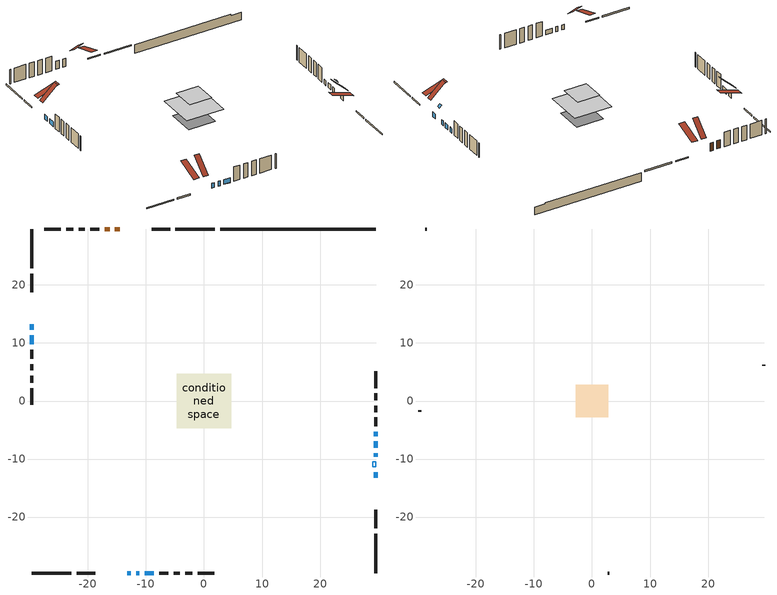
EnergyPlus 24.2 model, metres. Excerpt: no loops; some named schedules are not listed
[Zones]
conditioned space
 floor adiabatic (AdiabaticFloorConstruction): -4.69,-4.69 -4.69,4.69 4.69,4.69 4.69,-4.69 z1.98
 floor foundation (Slab1 construction): -3.36,-3.35 -3.36,3.35 3.36,3.35 3.36,-3.35 z-1.4
 wall outside (RimJoist1 construction): 1.87,29.64 -4.91,29.64 / -29.64,-29.64 -22.86,-29.64 / -29.64,29.64 -29.64,22.86 / 29.64,-29.64 29.64,-22.86 z0.76:1.06
 wall outside (RimJoist2 construction): -5.84,29.64 -9.04,29.64 / -21.93,-29.64 -18.73,-29.64 / -29.64,21.93 -29.64,18.73 / 29.64,-21.93 29.64,-18.73 z0.76:1.06
 wall outside (AdiabaticWallConstruction 1): -14.53,29.64 -15.34,29.64 / -16.27,29.64 -17.13,29.64 z0.76:2.79
 wall outside (AdiabaticWallConstruction): 29.64,-13.24 29.64,-12.24 / -13.24,-29.64 -12.59,-29.64 / 29.64,-9.58 29.64,-8.99 / -29.64,13.24 -29.64,12.24 / 29.64,-8.07 29.64,-6.96 / 29.64,-6.04 29.64,-5.3 / -29.64,11.31 -29.64,9.74 / -11.66,-29.64 -11.13,-29.64 / -10.21,-29.64 -8.63,-29.64 z0.76:1.98
 wall outside (Wall1 construction): -18.06,29.64 -19.59,29.64 / -7.71,-29.64 -6.18,-29.64 / -29.64,8.81 -29.64,7.28 / 29.64,-4.37 29.64,-2.84 z0.76:4.42
 wall outside (Wall2 construction): -20.51,29.64 -21.6,29.64 / -5.25,-29.64 -4.16,-29.64 / -29.64,6.35 -29.64,5.27 / 29.64,-1.91 29.64,-0.82 z0.76:4.42
 wall outside (Wall3 construction): -22.53,29.64 -23.73,29.64 / -3.23,-29.64 -2.03,-29.64 / -29.64,4.34 -29.64,3.14 / 29.64,0.1 29.64,1.3 z0.76:4.42
 wall outside (Wall4 construction): -24.66,29.64 -27.56,29.64 / -1.11,-29.64 1.79,-29.64 / -29.64,2.21 -29.64,-0.69 / 29.64,2.23 29.64,5.13 z0.76:4.42
 wall foundation (FoundationWall1 construction): 2.8,29.64,-1.4 2.8,29.64,0.76 26.95,29.64,0.76 26.95,29.64,0.47 29.64,29.64,0.47 29.64,29.64,-1.4
 window (WindowConstruction): 29.64,-13.24 29.64,-12.24 z0.76:1.98
 window (WindowConstruction 8): -13.24,-29.64 -12.59,-29.64 z0.76:1.98
 window (WindowConstruction 1): 29.64,-9.57 29.64,-9 z0.76:1.98
 window (WindowConstruction 2): -29.64,13.24 -29.64,12.24 z0.76:1.98
 window (WindowConstruction 3): 29.64,-8.07 29.64,-6.96 z0.76:1.98
 window (WindowConstruction 4): 29.64,-6.04 29.64,-5.3 z0.76:1.98
 window (WindowConstruction 5): -29.64,11.31 -29.64,9.74 z0.76:1.98
 window (WindowConstruction 6): -11.66,-29.64 -11.13,-29.64 z0.76:1.98
 window (WindowConstruction 7): -10.2,-29.64 -8.64,-29.64 z0.76:1.98
 door (Door): -14.53,29.64 -15.34,29.64 z0.76:2.79
 door (Door 1): -16.27,29.64 -17.13,29.64 z0.76:2.79
 ceiling adiabatic (AdiabaticFloorConstruction): 4.69,-4.69 4.69,4.69 -4.69,4.69 -4.69,-4.69 z1.98
 roof outside (Roof2 construction): -13.6,29.64,4.42 -13.6,25.93,7.82 -12.34,25.93,7.82 -12.34,29.64,4.42; -14.17,-29.64,4.42 -14.17,-25.93,7.82 -15.43,-25.93,7.82 -15.43,-29.64,4.42; -29.64,14.17,4.42 -25.93,14.17,7.82 -25.93,15.43,7.82 -29.64,15.43,4.42; 29.64,-14.17,4.42 25.93,-14.17,7.82 25.93,-15.43,7.82 29.64,-15.43,4.42
 roof outside (AdiabaticRoofConstruction): 29.64,-10.5,4.42 29.04,-10.5,4.96 29.04,-11.31,4.96 29.64,-11.31,4.42
 skylight (SkylightConstruction): 29.64,-10.5,4.42 29.04,-10.5,4.96 29.04,-11.31,4.96 29.64,-11.31,4.42
attic - vented
 floor to conditioned space (Floor1 construction Reversed): -2.81,-2.81 -2.81,2.81 2.81,2.81 2.81,-2.81 z4.42
 wall outside (Wall5 construction): -28.49,29.64 -28.71,29.64 / 2.72,-29.64 2.95,-29.64 / -29.64,-1.62 -29.64,-1.84 / 29.64,6.06 29.64,6.28 z0.76:4.42
 roof outside (Roof1 construction): -11.41,29.64,4.42 -11.41,24.16,6.24 -9.97,24.16,6.24 -9.97,29.64,4.42; -16.35,-29.64,4.42 -16.35,-24.16,6.24 -17.8,-24.16,6.24 -17.8,-29.64,4.42; -29.64,16.35,4.42 -24.16,16.35,6.24 -24.16,17.8,6.24 -29.64,17.8,4.42; 29.64,-16.35,4.42 24.16,-16.35,6.24 24.16,-17.8,6.24 29.64,-17.8,4.42
[Building]
Building 1: Terrain=Suburbs
[Site:Location]
Saskatoon Intl AP_SK: Latitude {deg}=52.17; Longitude {deg}=-106.7; Time Zone {hr}=-6; Elevation {m}=504; Keep Site Location Information=Yes
[Site:GroundTemperature:Shallow]
-3.29371, -5.9198, -6.13011, -4.88389, 0.118965, 5.09852, 9.41553, 12.1502, 12.3826, 10.1583, 5.95142, 1.12462
[Site:WaterMainsTemperature]
Calculation Method=Schedule; Temperature Schedule=mains temperature schedule
[Material] Roughness=Rough; Thermal Absorptance=0.9
Name | Thickness {m} | Conductivity {W/m-K} | Density {kg/m3} | Specific Heat {J/kg-K} | Solar Absorptance | Visible Absorptance
asphalt or fiberglass shingles | 0.00635 | 0.162714 | 1121.4 | 1465.45 | 0.84 | 0.84
asphalt or fiberglass shingles 1 | 0.00635 | 0.162714 | 1121.4 | 1465.45 | 0.7 | 0.7
ceiling loosefill ins | 0.254 | 0.0480833 | 16.02 | 1046.75 | 0.7 | 0.7
ceiling stud and cavity | 0.1397 | 0.721226 | 65.682 | 1177.47 | 0.7 | 0.7
concrete 4.0 in. | 0.1016 | 1.803125 | 2242.8 | 837.4 | 0.7 | 0.7
concrete 8.0 in. | 0.2032 | 1.803125 | 2242.8 | 837.4 | 0.7 | 0.7
door material | 0.04445 | 0.053851 | 512.64 | 1214.23 | 0.7 | 0.7
door material 1 | 0.04445 | 0.188738 | 512.64 | 1214.23 | 0.7 | 0.7
exterior vertical ins | 0.00545511 | 0.029427 | 32.04 | 1214.23 | 0.7 | 0.7
floor covering | 0.0127 | 0.0433444 | 54.468 | 1339.84 | 0.6 | 0.6
floor rigid ins; roof rigid ins; wall rigid ins | 0.512978 | 0.029427 | 32.04 | 1214.23 | 0.7 | 0.7
floor stud and cavity | 0.1397 | 1.75129 | 37.0049 | 1207.88 | 0.7 | 0.7
furniture material conditioned space 1 | 0.1524 | 0.115458 | 640.8 | 1214.23 | 0.6 | 0.6
gypsum board | 0.0127 | 0.160291 | 801 | 837.4 | 0.6 | 0.6
gypsum board 1 | 0.0127 | 0.160291 | 801 | 837.4 | 0.7 | 0.7
osb sheathing 0.5 in. | 0.0127 | 0.115458 | 512.64 | 1214.23 | 0.7 | 0.7
osb sheathing 0.75 in. | 0.01905 | 0.115458 | 512.64 | 1214.23 | 0.7 | 0.7
osb sheathing 2.0 in. | 0.0508 | 0.115458 | 512.64 | 1214.23 | 0.7 | 0.7
rim joist stud and cavity | 0.0508 | 0.271007 | 50.32683 | 1063.81 | 0.6 | 0.6
rim joist stud and cavity 1 | 0.0508 | 0.0310689 | 125.044 | 1163.47 | 0.6 | 0.6
roof stud and cavity | 0.2032 | 0.152811 | 78.34581 | 1123.46 | 0.7 | 0.7
roof stud and cavity 1 | 0.18415 | 1.7869 | 37.0049 | 1207.88 | 0.6 | 0.6
wall stud and cavity | 0.1397 | 0.112857 | 139.0536 | 1170.24 | 0.7 | 0.7
wall stud and cavity 1 | 0.1397 | 0.119306 | 139.0536 | 1170.24 | 0.7 | 0.7
wall stud and cavity 2 | 0.1397 | 1.20227 | 139.0536 | 1170.24 | 0.7 | 0.7
wall stud and cavity 3 | 0.1397 | 0.113341 | 139.0536 | 1170.24 | 0.7 | 0.7
wall stud and cavity 4 | 0.0889 | 6.1454 | 50.32683 | 1063.81 | 0.6 | 0.6
wall stud and cavity 5 | 0.0889 | 0.380278 | 52.3479 | 1209.89 | 0.7 | 0.7
wall stud and cavity 6 | 0.0889 | 0.391764 | 83.0341 | 1211.67 | 0.7 | 0.7
wood siding | 0.0254 | 0.102417 | 544.68 | 1172.36 | 0 | 0
wood siding 1 | 0.00254 | 0.102417 | 544.68 | 1172.36 | 0 | 0
wood siding 2; wood siding 3; wood siding 4 | 0.0254 | 0.102417 | 544.68 | 1172.36 | 0.7 | 0.7
[WindowMaterial:SimpleGlazingSystem]
Name | U-Factor {W/m2-K} | Solar Heat Gain Coefficient
SkylightMaterial | 2.32892 | 0.6184
WindowMaterial | 1.757341 | 0.55
WindowMaterial 1 | 2.85774 | 0.62
WindowMaterial 2 | 2.115055 | 0.59
WindowMaterial 3 | 1.90951 | 0.57
WindowMaterial 4 | 1.77778 | 0.54
WindowMaterial 5 | 5.45202 | 0.7
WindowMaterial 6 | 2.74588 | 0.57
[Construction]
AdiabaticFloorConstruction: floor stud and cavity, floor rigid ins, osb sheathing 0.75 in., floor covering
AdiabaticRoofConstruction: asphalt or fiberglass shingles 1, roof rigid ins, osb sheathing 0.75 in., roof stud and cavity 1
AdiabaticWallConstruction: wood siding 3, wall rigid ins, wall stud and cavity 5, gypsum board
AdiabaticWallConstruction 1: wood siding 4, wall rigid ins, wall stud and cavity 5, gypsum board
Door: door material
Door 1: door material 1
Floor1 construction Reversed: gypsum board, ceiling stud and cavity, ceiling loosefill ins
FoundationWall1 construction: concrete 8.0 in., gypsum board 1
furniture construction conditioned space 1: furniture material conditioned space 1
PartitionWallConstruction: gypsum board, wall stud and cavity 6, gypsum board
RimJoist1 construction: wood siding 2, rim joist stud and cavity
RimJoist2 construction: wood siding 2, osb sheathing 2.0 in., rim joist stud and cavity 1
Roof1 construction: asphalt or fiberglass shingles
Roof2 construction: asphalt or fiberglass shingles, osb sheathing 0.75 in., roof stud and cavity, gypsum board
SkylightConstruction: SkylightMaterial
Slab1 construction: concrete 4.0 in.
Wall1 construction: wood siding, osb sheathing 0.5 in., wall stud and cavity, gypsum board
Wall2 construction: wood siding, osb sheathing 0.5 in., wall stud and cavity 1, gypsum board
Wall3 construction: wood siding, osb sheathing 0.5 in., wall stud and cavity 2, gypsum board
Wall4 construction: wood siding, osb sheathing 0.5 in., wall stud and cavity 3, gypsum board
Wall5 construction: wood siding 1, wall stud and cavity 4
WindowConstruction; WindowConstruction 2: WindowMaterial
WindowConstruction 1: WindowMaterial 1
WindowConstruction 3: WindowMaterial 2
WindowConstruction 4: WindowMaterial 3
WindowConstruction 5; WindowConstruction 7: WindowMaterial 4
WindowConstruction 6: WindowMaterial 5
WindowConstruction 8: WindowMaterial 6
[Zone] Multiplier=1; Part of Total Floor Area=Yes
Name | Volume {m3}
attic - vented | 9.35779
conditioned space | 332.4
[Space]
Name | Zone | Volume {m3}
attic - vented 1 | attic - vented | 9.35779
conditioned space 1 | conditioned space | 332.4
[ZoneInfiltration:EffectiveLeakageArea]
infil attic - vented 1: Zone or Space=attic - vented 1; Schedule=Always On Discrete; Effective Air Leakage Area {cm2}=1083.09; Stack Coefficient=0.000381236; Wind Coefficient=1.31922e-05
[ZoneMixing]
whole house fan mix: Zone or Space=attic - vented; Schedule=Always On Continuous; Design Flow Rate Calculation Method=Flow/Zone; Design Flow Rate {m3/s}=0; Source Zone or Space=conditioned space
[SurfaceProperty:ExposedFoundationPerimeter]
Slab1: Exposed Perimeter Calculation Method=TotalExposedPerimeter; Total Exposed Perimeter {m}=26.84
[InternalMass] Zone or ZoneList=conditioned space; Space or SpaceList=conditioned space 1
Name | Construction | Surface Area {m2}
furniture mass conditioned space 1 | furniture construction conditioned space 1 | 53.2094
partition wall mass | PartitionWallConstruction | 133.024
[Lights]
interior lighting: Zone or ZoneList or Space or SpaceList=conditioned space 1; Schedule=interior lighting schedule; Design Level Calculation Method=LightingLevel; Lighting Level {W}=343.2; Return Air Fraction=0; Fraction Radiant=0.6; Fraction Visible=0.2; Fraction Replaceable=1
[People]
occupants: Zone or ZoneList or Space or SpaceList=conditioned space 1; Number of People Schedule=occupants schedule; Number of People Calculation Method=People; Number of People=3; Fraction Radiant=0.314171; Sensible Heat Fraction=0.56303; Activity Level Schedule=occupants activity schedule; Carbon Dioxide Generation Rate {m3/s-W}=0; Enable ASHRAE 55 Comfort Warnings=No; Mean Radiant Temperature Calculation Type=EnclosureAveraged
[ElectricEquipment] Zone or ZoneList or Space or SpaceList=conditioned space 1; Design Level Calculation Method=EquipmentLevel
Name | Schedule | Design Level {W} | Fraction Latent | Fraction Radiant | Fraction Lost
clothes dryer | clothes dryer schedule | 140.772 | 0.015 | 0.081 | 0.85
clothes washer | clothes washer schedule | 32.1985 | 0.03 | 0.162 | 0.7
cooking range | cooking range schedule | 215.147 | 0.08 | 0.432 | 0.2
dishwasher | dishwasher schedule | 66.8632 | 0.3 | 0.18 | 0.4
fridge | fridge schedule | 72.9452 | 0 | 0.6 | 0
mech vent house fan | mech vent house fan schedule | 0 | 0 | 0 | 1
mech vent house fan cfis | mech vent house fan cfis schedule | 0 | 0 | 0 | 0
misc plug loads | misc plug loads schedule | 494.7 | 0.045 | 0.513 | 0.1
whole house fan | Always On Discrete | 0 | 0 | 0 | 1
[OtherEquipment] Zone or ZoneList or Space or SpaceList=conditioned space 1; Design Level Calculation Method=EquipmentLevel
Name | Fuel Type | Schedule | Design Level {W} | Fraction Latent | Fraction Radiant | Fraction Lost
clothes dryer 1 | Electricity | clothes dryer schedule | 0 | 0.015 | 0.081 | 0.85
cooking range 1 | Electricity | cooking range schedule | 0 | 0.08 | 0.432 | 0.2
general water use latent | None | general water use schedule | 62.594 | 1 | 0 | 0
general water use sensible | None | general water use schedule | -61.6891 | 0 | 0.6 | 0
mech vent house fan latent load | None | Always On Discrete | 0 | 1 | 0 | 0
mech vent house fan sensible load | None | Always On Discrete | 0 | 0 | 0 | 0
water heater energy adjustment1 | NaturalGas | Always On Discrete | 0.01 | 0 | 0 | 1
[ZoneInfiltration:DesignFlowRate] Zone or ZoneList or Space or SpaceList=conditioned space 1; Schedule=Always On Discrete; Design Flow Rate Calculation Method=Flow/Zone; Design Flow Rate {m3/s}=0
infil flow; natural vent flow; whole house fan flow
[AvailabilityManager:Scheduled]
furnace airloop Availability Manager: Schedule=Always On Discrete
[Foundation:Kiva]
Foundation Kiva 1: Initial Indoor Air Temperature {C}=21; Wall Height Above Grade {m}=0.759988; Wall Depth Below Slab {m}=0.2032; Custom Block Material Name 1=exterior vertical ins; Custom Block Depth 1 {m}=2.16; Custom Block X Position 1 {m}=0.2159; Custom Block Z Position 1 {m}=0
[Foundation:Kiva:Settings]
Soil Conductivity {W/m-K}=0.849921; Soil Density {kg/m3}=1842.3; Soil Specific Heat {J/kg-K}=418.7; Ground Solar Absorptivity=0.9; Ground Thermal Absorptivity=0.9; Ground Surface Roughness {m}=0.03; Far-Field Width {m}=40; Deep-Ground Boundary Condition=ZeroFlux; Deep-Ground Depth {m}=40; Minimum Cell Dimension {m}=0.2; Maximum Cell Growth Coefficient=3; Simulation Timestep=Timestep
[Exterior:Lights]
exterior lighting: Schedule=exterior lighting schedule; Design Level {W}=75.6
[EnergyManagementSystem:GlobalVariable]
furnace_airloop_Fan_RTF
infil_program_Qfan
infil_program_Qinf
natural_vent_program_Qnv
natural_vent_program_Qwhf
[EnergyManagementSystem:Sensor]
Name | Output:Variable or Output:Meter Index Key | Output:Variable or Output:Meter
airflow_gain | infil flow | Infiltration Sensible Heat Gain Energy
airflow_gain_1 | natural vent flow | Infiltration Sensible Heat Gain Energy
airflow_gain_2 | whole house fan flow | Infiltration Sensible Heat Gain Energy
airflow_loss | infil flow | Infiltration Sensible Heat Loss Energy
airflow_loss_1 | natural vent flow | Infiltration Sensible Heat Loss Energy
airflow_loss_2 | whole house fan flow | Infiltration Sensible Heat Loss Energy
clg_load_cond |  | Cooling:EnergyTransfer:Zone:CONDITIONED SPACE
clg_sp_s; clg_sp_s_1 | cooling setpoint | Schedule Value
clothes_dryer_exhaust_0_sch_s | clothes dryer exhaust 0 schedule | Schedule Value
cool_season | cooling season schedule | Schedule Value
htg_load_cond |  | Heating:EnergyTransfer:Zone:CONDITIONED SPACE
htg_sp_s; htg_sp_s_1 | heating setpoint | Schedule Value
ig_ee_conv | clothes dryer | Electric Equipment Convective Heating Energy
ig_ee_conv_2 | cooking range | Electric Equipment Convective Heating Energy
ig_ee_conv_4 | fridge | Electric Equipment Convective Heating Energy
ig_ee_conv_5 | misc plug loads | Electric Equipment Convective Heating Energy
ig_ee_conv_6 | whole house fan | Electric Equipment Convective Heating Energy
ig_ee_rad | clothes dryer | Electric Equipment Radiant Heating Energy
ig_ee_rad_2 | cooking range | Electric Equipment Radiant Heating Energy
ig_ee_rad_4 | fridge | Electric Equipment Radiant Heating Energy
ig_ee_rad_5 | misc plug loads | Electric Equipment Radiant Heating Energy
ig_ee_rad_6 | whole house fan | Electric Equipment Radiant Heating Energy
ig_lgt_conv | interior lighting | Lights Convective Heating Energy
ig_lgt_rad | interior lighting | Lights Radiant Heating Energy
ig_lgt_vis | interior lighting | Lights Visible Radiation Heating Energy
ig_oe_conv | clothes dryer 1 | Other Equipment Convective Heating Energy
ig_oe_conv_1 | cooking range 1 | Other Equipment Convective Heating Energy
ig_oe_conv_2 | general water use latent | Other Equipment Convective Heating Energy
ig_oe_conv_3 | general water use sensible | Other Equipment Convective Heating Energy
ig_oe_conv_4 | water heater energy adjustment1 | Other Equipment Convective Heating Energy
ig_oe_rad | clothes dryer 1 | Other Equipment Radiant Heating Energy
ig_oe_rad_1 | cooking range 1 | Other Equipment Radiant Heating Energy
ig_oe_rad_2 | general water use latent | Other Equipment Radiant Heating Energy
ig_oe_rad_3 | general water use sensible | Other Equipment Radiant Heating Energy
ig_oe_rad_4 | water heater energy adjustment1 | Other Equipment Radiant Heating Energy
ig_ppl_conv | occupants | People Convective Heating Energy
ig_ppl_rad | occupants | People Radiant Heating Energy
im_conv | furniture mass conditioned space 1 | Surface Inside Face Convection Heat Gain Energy
im_conv_1 | partition wall mass | Surface Inside Face Convection Heat Gain Energy
im_ig | furniture mass conditioned space 1 | Surface Inside Face Internal Gains Radiation Heat Gain Energy
im_ig_1 | partition wall mass | Surface Inside Face Internal Gains Radiation Heat Gain Energy
im_lgt | furniture mass conditioned space 1 | Surface Inside Face Lights Radiation Heat Gain Energy
im_lgt_1 | partition wall mass | Surface Inside Face Lights Radiation Heat Gain Energy
im_sol | furniture mass conditioned space 1 | Surface Inside Face Solar Radiation Heat Gain Energy
im_sol_1 | partition wall mass | Surface Inside Face Solar Radiation Heat Gain Energy
im_surf | furniture mass conditioned space 1 | Surface Inside Face Net Surface Thermal Radiation Heat Gain Energy
im_surf_1 | partition wall mass | Surface Inside Face Net Surface Thermal Radiation Heat Gain Energy
mv_conv | mech vent house fan | Electric Equipment Convective Heating Energy
mv_conv_1 | mech vent house fan cfis | Electric Equipment Convective Heating Energy
mv_conv_2 | mech vent house fan latent load | Other Equipment Convective Heating Energy
mv_conv_3 | mech vent house fan sensible load | Other Equipment Convective Heating Energy
mv_rad | mech vent house fan | Electric Equipment Radiant Heating Energy
mv_rad_1 | mech vent house fan cfis | Electric Equipment Radiant Heating Energy
mv_rad_2 | mech vent house fan latent load | Other Equipment Radiant Heating Energy
mv_rad_3 | mech vent house fan sensible load | Other Equipment Radiant Heating Energy
natural_vent_s | natural vent schedule | Schedule Value
out_pb_s |  | Site Outdoor Air Barometric Pressure
out_wt_s |  | Site Outdoor Air Humidity Ratio
site_vw_s |  | Site Wind Speed
ss_back_out | Window1 | Surface Window Shortwave from Zone Back Out Window Heat Transfer Rate
ss_back_out_1 | Window11 | Surface Window Shortwave from Zone Back Out Window Heat Transfer Rate
ss_back_out_2 | Window12 | Surface Window Shortwave from Zone Back Out Window Heat Transfer Rate
ss_back_out_3 | Window2 | Surface Window Shortwave from Zone Back Out Window Heat Transfer Rate
ss_back_out_4 | Window3 | Surface Window Shortwave from Zone Back Out Window Heat Transfer Rate
ss_back_out_5 | Window4 | Surface Window Shortwave from Zone Back Out Window Heat Transfer Rate
ss_back_out_6 | Window5 | Surface Window Shortwave from Zone Back Out Window Heat Transfer Rate
ss_back_out_7 | Window6 | Surface Window Shortwave from Zone Back Out Window Heat Transfer Rate
ss_back_out_8 | Window8 | Surface Window Shortwave from Zone Back Out Window Heat Transfer Rate
ss_back_out_9 | Window9 | Surface Window Shortwave from Zone Back Out Window Heat Transfer Rate
ss_conv | Door1 | Surface Inside Face Convection Heat Gain Energy
ss_conv_1 | Door2 | Surface Inside Face Convection Heat Gain Energy
ss_conv_10 | Window8 | Surface Inside Face Convection Heat Gain Energy
ss_conv_11 | Window9 | Surface Inside Face Convection Heat Gain Energy
ss_conv_2 | Window1 | Surface Inside Face Convection Heat Gain Energy
ss_conv_3 | Window11 | Surface Inside Face Convection Heat Gain Energy
ss_conv_4 | Window12 | Surface Inside Face Convection Heat Gain Energy
ss_conv_5 | Window2 | Surface Inside Face Convection Heat Gain Energy
ss_conv_6 | Window3 | Surface Inside Face Convection Heat Gain Energy
ss_conv_7 | Window4 | Surface Inside Face Convection Heat Gain Energy
ss_conv_8 | Window5 | Surface Inside Face Convection Heat Gain Energy
ss_conv_9 | Window6 | Surface Inside Face Convection Heat Gain Energy
ss_ig | Door1 | Surface Inside Face Internal Gains Radiation Heat Gain Energy
ss_ig_1 | Door2 | Surface Inside Face Internal Gains Radiation Heat Gain Energy
ss_ig_10 | Window8 | Surface Inside Face Internal Gains Radiation Heat Gain Energy
ss_ig_11 | Window9 | Surface Inside Face Internal Gains Radiation Heat Gain Energy
ss_ig_2 | Window1 | Surface Inside Face Internal Gains Radiation Heat Gain Energy
ss_ig_3 | Window11 | Surface Inside Face Internal Gains Radiation Heat Gain Energy
ss_ig_4 | Window12 | Surface Inside Face Internal Gains Radiation Heat Gain Energy
ss_ig_5 | Window2 | Surface Inside Face Internal Gains Radiation Heat Gain Energy
ss_ig_6 | Window3 | Surface Inside Face Internal Gains Radiation Heat Gain Energy
ss_ig_7 | Window4 | Surface Inside Face Internal Gains Radiation Heat Gain Energy
ss_ig_8 | Window5 | Surface Inside Face Internal Gains Radiation Heat Gain Energy
ss_ig_9 | Window6 | Surface Inside Face Internal Gains Radiation Heat Gain Energy
ss_lgt | Door1 | Surface Inside Face Lights Radiation Heat Gain Energy
ss_lgt_1 | Door2 | Surface Inside Face Lights Radiation Heat Gain Energy
ss_sol | Door1 | Surface Inside Face Solar Radiation Heat Gain Energy
ss_sol_1 | Door2 | Surface Inside Face Solar Radiation Heat Gain Energy
ss_surf | Door1 | Surface Inside Face Net Surface Thermal Radiation Heat Gain Energy
ss_surf_1 | Door2 | Surface Inside Face Net Surface Thermal Radiation Heat Gain Energy
ss_surf_10 | Window8 | Surface Inside Face Net Surface Thermal Radiation Heat Gain Energy
ss_surf_11 | Window9 | Surface Inside Face Net Surface Thermal Radiation Heat Gain Energy
ss_surf_2 | Window1 | Surface Inside Face Net Surface Thermal Radiation Heat Gain Energy
ss_surf_3 | Window11 | Surface Inside Face Net Surface Thermal Radiation Heat Gain Energy
ss_surf_4 | Window12 | Surface Inside Face Net Surface Thermal Radiation Heat Gain Energy
ss_surf_5 | Window2 | Surface Inside Face Net Surface Thermal Radiation Heat Gain Energy
ss_surf_6 | Window3 | Surface Inside Face Net Surface Thermal Radiation Heat Gain Energy
ss_surf_7 | Window4 | Surface Inside Face Net Surface Thermal Radiation Heat Gain Energy
ss_surf_8 | Window5 | Surface Inside Face Net Surface Thermal Radiation Heat Gain Energy
ss_surf_9 | Window6 | Surface Inside Face Net Surface Thermal Radiation Heat Gain Energy
ss_trans_in | Window1 | Surface Window Transmitted Solar Radiation Rate
ss_trans_in_1 | Window11 | Surface Window Transmitted Solar Radiation Rate
ss_trans_in_2 | Window12 | Surface Window Transmitted Solar Radiation Rate
ss_trans_in_3 | Window2 | Surface Window Transmitted Solar Radiation Rate
ss_trans_in_4 | Window3 | Surface Window Transmitted Solar Radiation Rate
ss_trans_in_5 | Window4 | Surface Window Transmitted Solar Radiation Rate
ss_trans_in_6 | Window5 | Surface Window Transmitted Solar Radiation Rate
ss_trans_in_7 | Window6 | Surface Window Transmitted Solar Radiation Rate
ss_trans_in_8 | Window8 | Surface Window Transmitted Solar Radiation Rate
ss_trans_in_9 | Window9 | Surface Window Transmitted Solar Radiation Rate
ss_trans_out | Window1 | Surface Inside Face Initial Transmitted Diffuse Transmitted Out Window Solar Radiation Rate
ss_trans_out_1 | Window11 | Surface Inside Face Initial Transmitted Diffuse Transmitted Out Window Solar Radiation Rate
ss_trans_out_2 | Window12 | Surface Inside Face Initial Transmitted Diffuse Transmitted Out Window Solar Radiation Rate
ss_trans_out_3 | Window2 | Surface Inside Face Initial Transmitted Diffuse Transmitted Out Window Solar Radiation Rate
ss_trans_out_4 | Window3 | Surface Inside Face Initial Transmitted Diffuse Transmitted Out Window Solar Radiation Rate
ss_trans_out_5 | Window4 | Surface Inside Face Initial Transmitted Diffuse Transmitted Out Window Solar Radiation Rate
ss_trans_out_6 | Window5 | Surface Inside Face Initial Transmitted Diffuse Transmitted Out Window Solar Radiation Rate
ss_trans_out_7 | Window6 | Surface Inside Face Initial Transmitted Diffuse Transmitted Out Window Solar Radiation Rate
ss_trans_out_8 | Window8 | Surface Inside Face Initial Transmitted Diffuse Transmitted Out Window Solar Radiation Rate
ss_trans_out_9 | Window9 | Surface Inside Face Initial Transmitted Diffuse Transmitted Out Window Solar Radiation Rate
s_conv | Floor1 | Surface Inside Face Convection Heat Gain Energy
s_conv_1 | FoundationWall1 | Surface Inside Face Convection Heat Gain Energy
s_conv_10 | RimJoist2:270 | Surface Inside Face Convection Heat Gain Energy
s_conv_11 | RimJoist2:90 | Surface Inside Face Convection Heat Gain Energy
s_conv_12 | Roof2:0 | Surface Inside Face Convection Heat Gain Energy
s_conv_13 | Roof2:180 | Surface Inside Face Convection Heat Gain Energy
s_conv_14 | Roof2:270 | Surface Inside Face Convection Heat Gain Energy
s_conv_15 | Roof2:90 | Surface Inside Face Convection Heat Gain Energy
s_conv_16 | Slab1 | Surface Inside Face Convection Heat Gain Energy
s_conv_17 | Wall1:0 | Surface Inside Face Convection Heat Gain Energy
s_conv_18 | Wall1:180 | Surface Inside Face Convection Heat Gain Energy
s_conv_19 | Wall1:270 | Surface Inside Face Convection Heat Gain Energy
s_conv_2 | inferred conditioned ceiling | Surface Inside Face Convection Heat Gain Energy
